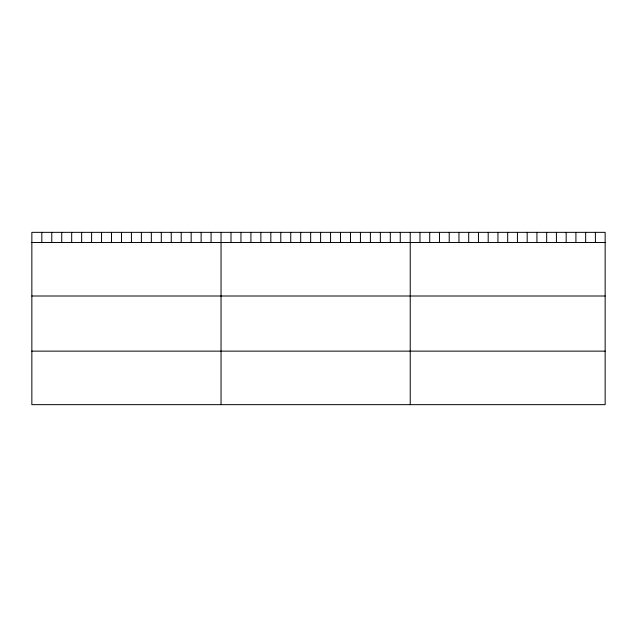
<?xml version="1.0" encoding="UTF-8"?>
<svg xmlns="http://www.w3.org/2000/svg" width="637" height="637" viewBox="0 0 637 637"><rect width="100%" height="100%" fill="white"/><g stroke="black" fill="none" stroke-linecap="round" stroke-linejoin="round"><path stroke-width="0.96" d="M605.15 242.49L605.15 404.654L31.85 404.654L31.85 232.346L605.15 232.346L605.15 242.49L31.85 242.49M31.85 296.006L605.15 296.006M31.85 351.138L605.15 351.138M595.404 232.346L595.404 242.49M585.658 232.346L585.658 242.49M575.912 232.346L575.912 242.49M566.166 232.346L566.166 242.49M556.419 232.346L556.419 242.49M546.673 232.346L546.673 242.49M536.927 232.346L536.927 242.49M527.181 232.346L527.181 242.49M517.435 232.346L517.435 242.49M507.689 232.346L507.689 242.49M497.943 232.346L497.943 242.49M488.197 232.346L488.197 242.49M478.451 232.346L478.451 242.49M468.705 232.346L468.705 242.49M458.959 232.346L458.959 242.49M449.212 232.346L449.212 242.49M439.466 232.346L439.466 242.49M429.72 232.346L429.72 242.49M419.974 232.346L419.974 242.49M410.228 232.346L410.228 404.654M400.267 232.346L400.267 242.49M390.314 232.346L390.314 242.49M380.353 232.346L380.353 242.49M370.4 232.346L370.4 242.49M360.438 232.346L360.438 242.49M350.485 232.346L350.485 242.49M340.524 232.346L340.524 242.49M330.571 232.346L330.571 242.49M320.61 232.346L320.61 242.49M310.657 232.346L310.657 242.49M300.696 232.346L300.696 242.49M290.743 232.346L290.743 242.49M280.782 232.346L280.782 242.49M270.829 232.346L270.829 242.49M260.867 232.346L260.867 242.49M250.914 232.346L250.914 242.49M240.953 232.346L240.953 242.49M231 232.346L231 242.49M221.039 232.346L221.039 404.654M211.078 232.346L211.078 242.49M201.125 232.346L201.125 242.49M191.164 232.346L191.164 242.49M181.211 232.346L181.211 242.49M171.249 232.346L171.249 242.49M161.296 232.346L161.296 242.49M151.335 232.346L151.335 242.49M141.382 232.346L141.382 242.49M131.421 232.346L131.421 242.49M121.468 232.346L121.468 242.49M111.507 232.346L111.507 242.49M101.554 232.346L101.554 242.49M91.593 232.346L91.593 242.49M81.64 232.346L81.64 242.49M71.678 232.346L71.678 242.49M61.725 232.346L61.725 242.49M51.764 232.346L51.764 242.49M41.811 232.346L41.811 242.49"/></g></svg>
